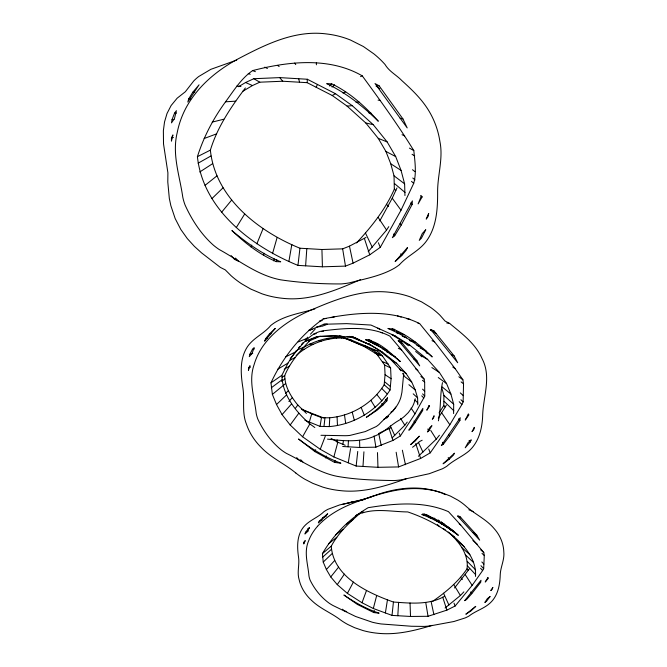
<?xml version="1.0" encoding="UTF-8"?>
<svg xmlns="http://www.w3.org/2000/svg" width="667" height="667" viewBox="0 0 667 667"><rect width="100%" height="100%" fill="white"/><g stroke="black" fill="none" stroke-linecap="round" stroke-linejoin="round"><path stroke-width="1" d="M171.444 137.852L171.444 141.121L172.936 134.926L171.444 137.852L173.42 137.435M403.71 373.553L401.934 392.271L400.925 397.073A45.506 37.352 6.9 0 1 398.858 402.334C394.439 411.456 385.751 417.075 379.098 424.379A32.675 26.547 6.9 0 1 376.18 426.572L365.283 431.574L349.975 435.409A35.201 28.539 7.6 0 1 344.972 435.709L320.969 435.293M356.52 242.946C371.469 226.797 385.426 209.471 394.33 189.161L394.022 175.83L390.762 163.782L385.91 151.426L378.231 138.336L365.774 122.97L347.082 106.103L332.224 95.498L307.195 82.675L282.725 81.232L259.788 82.191L252.46 85.559L242.855 91.246M463.131 401.926L463.54 383.842L462.906 379.815L455.219 368.718L434.601 341.913L419.635 323.595C389.912 308.804 354.711 312.573 323.27 318.868C300.742 334.867 282.541 357.72 270.977 382.85L272.378 394.405L276.513 404.536L282.074 414.616L290.178 424.987L302.585 436.777L320.26 449.291L333.85 456.945L356.153 466.05L377.964 467.317L398.591 466.933L420.627 458.462L430.257 452.835L449.841 424.737L461.889 404.51L463.131 401.926L460.914 399.716M404.952 195.581L404.619 183.85L401.059 170.41L395.698 156.595L387.16 141.938L373.237 124.679L352.268 105.686L335.543 93.739L307.32 79.248L279.706 77.614L253.827 78.706L245.573 82.516L238.511 86.718M307.195 82.675L307.32 79.248M417.759 404.802L417.6 397.891L415.249 389.995L411.681 381.916L405.986 373.378L396.69 363.365L382.725 352.401L371.611 345.514L352.301 336.777L347.065 336.835M483.683 568.701L484.275 555.503L483.792 552.568L460.655 524.937L448.466 511.664C423.312 500.717 394.564 503.46 368.192 507.67C349.525 518.668 333.333 534.817 322.428 553.627L323.228 562.073L326.38 569.51L330.74 576.938L337.26 584.617L347.39 593.388L362.006 602.751L373.32 608.504L392.021 615.399L410.513 616.458L428.039 616.291L446.898 610.122L455.152 606.003L472.161 585.368L482.608 570.585L483.683 568.701L480.957 565.691M304.869 420.252L320.068 426.38L329.29 426.597L329.748 417.775C351.709 415.933 372.428 403.452 384.184 384.801L385.067 374.696L384.601 364.991L376.005 353.043M442.488 382.633C439.77 395.248 441.145 408.237 438.402 420.835M248.574 367.901L248.424 370.36L250.025 365.716L248.574 367.901L250.467 367.133M397.807 615.733L398.624 602.334M362.981 466.441L363.924 451.817M439.053 412.923L443.797 405.561L443.914 395.439L441.879 388.127M348.057 446.798L348.457 440.704M412.139 204.444L412.373 200.884L392.371 237.677L394.706 235.759L401.217 225.062L412.139 204.444L410.814 202.91M305.611 265.825L306.82 248.616M453.602 413.573L453.677 404.227L450.909 394.055L446.565 383.6L439.445 372.511L427.655 359.463L409.73 345.106L395.364 336.06L370.977 325.054L346.69 323.637L323.837 324.262L309.305 330.465M329.29 426.597C353.76 424.562 376.872 410.722 390.062 389.995L391.087 378.739L390.595 367.909L382.533 356.053L377.247 350.85L351.701 340.212L339.553 335.868M432.7 601.317C445.648 592.304 458.071 582.033 467.017 568.876C469.076 554.16 458.562 541.12 448.191 531.999M475.479 576.413C476.872 558.429 462.873 543.672 449.766 533.283M392.021 615.399L393.422 602.034C367.967 592.996 333.325 577.08 331.266 546.156C337.994 533.517 348.357 523.537 359.013 514.215M356.153 466.05L357.745 451.459M342.938 444.464L343.38 440.412M323.97 426.588L324.971 417.775L329.748 417.775M459.897 420.443L460.205 417.742L441.329 445.548L443.463 444.114L449.583 436.01L459.897 420.443L458.596 418.818M297.957 265.383C251.876 246.698 202.993 209.655 197.415 156.678C203.652 136.91 213.323 118.518 225.546 101.809C233.683 90.795 241.146 78.473 252.61 70.594C288.019 61.447 329.206 56.712 362.256 75.863C380.14 100.275 397.982 124.787 413.815 150.6C414.907 161.264 416.65 173.028 413.707 183.375L401.017 210.213L380.282 247.34L369.751 254.811L353.068 263.148L345.481 266.108L322.419 266.817L297.957 265.383L299.942 248.216C258.396 231.349 215.191 197.732 210.38 150.125C217.375 127.047 231.015 107.02 245.381 87.952M320.068 426.38L321.461 417.584L311.747 413.89L301.351 408.871M385.376 612.948L387.452 599.816M348.241 462.815L350.575 448.566M336.827 441.946L337.16 439.953M172.044 119.601L171.494 122.87L174.437 118.634L176.396 110.672L174.546 113.157L172.044 119.601L174.029 119.451M288.928 261.239L291.829 244.456M373.795 612.573L357.379 604.435L343.897 595.014C354.811 602.484 366.55 608.988 379.114 613.19L373.795 612.573L374.295 610.555M276.246 261.622L280.699 261.798C262.815 254.319 246.698 242.971 231.891 230.54C244.931 243.005 259.58 254.569 276.246 261.622L276.738 259.646M334.584 462.414L314.891 451.601L298.541 439.003C311.522 448.808 325.588 457.529 340.87 463.19L334.584 462.414L335.067 460.513M249.908 354.21L249.283 356.653L252.068 353.502L254.152 347.557L252.401 349.4L249.908 354.21L252.751 353.402M373.32 608.504L376.622 595.781M273.62 260.847L274.145 258.871M333.85 456.945L337.827 442.221L331.04 438.352M188.744 98.799L187.811 102.059L199.058 84.817L192.771 92.246L188.744 98.799L190.779 98.983M272.495 253.702L277.088 237.61M309.246 422.269L311.747 413.89M325.754 458.004L326.396 456.028M263.498 255.169L264.149 253.26M305.569 532.233L304.952 534L307.412 531.732L309.363 527.439L305.569 532.233L308.254 530.982M362.006 602.751L366.483 590.553M320.26 449.291L325.288 436.21M265.583 338.769L264.616 341.204L275.288 328.414L269.418 333.909L265.583 338.769L267.534 338.436M256.845 243.814L263.073 228.648M314.891 451.601L315.683 449.708M250.959 246.898L251.767 245.081M342.713 446.49L359.771 447.482L375.888 447.157L392.946 440.428L400.342 435.968L414.991 413.865L424.754 396.081L424.654 382.091L424.079 378.998L401.609 349.992L389.87 336.11C369.818 325.829 346.298 328.047 324.704 330.632C308.696 331.983 300.258 347.974 290.178 358.404M316.158 87.269L317.434 84.434M470.26 441.988L471.252 439.82L468.092 442.605L465.216 447.79L470.26 441.988L469.076 440.403M379.806 220.885L392.238 198.191L396.973 187.969M386.868 400.842L387.535 397.682C382.041 405.661 374.287 411.906 366.308 417.325L377.264 410.097L382.925 405.044L386.868 400.842L385.643 399.441M270.977 382.85L281.883 375.288L287.986 363.09L293.955 353.802M282.216 377.255L284.734 375.504C290.437 361.906 300.2 350.742 310.247 340.17M319.243 521.16L318.351 522.911L327.705 513.757L319.243 521.16L322.053 520.027M347.39 593.388L353.393 582.066M302.585 436.777L309.838 423.929C295.706 411.564 282.299 394.914 281.883 375.288M422.078 196.982L418.134 203.902L421.327 195.981L422.078 196.982L420.602 195.556M438.311 418.059L446.365 405.144M236.293 227.572L244.706 213.949M415.032 422.703L422.686 410.497L422.861 408.396L408.821 430.215L410.455 429.073L415.032 422.703L414.024 421.044M368.192 251.701L386.56 230.065L388.786 226.638M337.26 584.617L344.355 574.129M454.544 587.994L469.326 568.901M428.906 430.707L431.941 425.688L429.556 427.872L427.447 431.966L428.906 430.707L427.755 429.056M290.178 424.987L298.783 413.257M295.381 408.337L297.815 405.036C290.987 396.673 284.742 386.652 284.734 375.504M395.798 407.112L392.68 411.322L390.879 412.173M392.946 440.428L392.129 437.886L404.819 425.221L407.245 422.078M471.777 593.672L480.707 582.258L481.007 580.282L464.649 600.667L466.483 599.616L471.777 593.672L470.727 591.921M330.74 576.938L338.553 567.183M418.392 456.27L436.251 439.161L439.42 435.234M221.661 212.189L231.674 200.05M401.701 255.619L406.195 250.267L407.479 247.565L395.131 261.572L401.701 255.619L400.75 253.802M296.373 350.534L295.039 352.118L285.518 357.003M298.374 348.157L299.716 346.573M301.717 344.189L303.051 342.605M305.052 340.228L307.754 337.152M282.074 414.616L291.579 403.894M288.869 401.484L292.221 397.715M310.48 334.175L315.258 328.964M326.38 569.51L334.692 560.472M445.072 608.004L460.388 595.514L463.882 591.846M317.609 526.196C329.431 513.215 345.748 505.469 362.131 499.917C381.999 492.896 402.868 486.743 424.179 489.078A58.337 37.469 1 0 1 441.296 492.546L450.425 496.09L457.779 500.075A68.926 44.064 1.2 0 1 465.591 505.836C474.445 514.049 486.226 519.076 494.18 528.639C499.891 535.009 503.535 543.255 503.802 551.851C504.677 559.855 500.442 567.1 500.225 574.912C499.933 585.034 497.882 596.056 489.978 603.143C483.817 608.779 475.571 610.88 469.051 616.008A41.171 24.796 0.4 0 1 465.157 617.934L453.935 621.511L430.198 625.904A54.102 32.716 1.1 0 1 424.054 626.421L411.497 626.263L381.099 623.953A63.332 38.553 1.8 0 1 372.253 622.211L355.611 616.483L333.141 605.578A45.94 27.989 2.8 0 1 329.023 603.068C320.969 597.24 314.499 589.111 310.147 580.207A50.033 30.774 2.9 0 1 308.929 575.754C307.971 563.948 303.51 551.826 308.888 540.237A92.413 57.812 1.6 0 1 317.609 526.196M329.531 86.026L331.707 83.859C349.741 92.421 365.099 106.353 378.306 121.236C363.065 106.353 346.04 92.73 326.697 83.658L331.707 83.859M211.923 198.608L223.036 187.802M449.116 459.305L453.285 455.244L454.502 453.193L443.071 463.798L449.116 459.305L448.199 457.537M285.559 393.363L288.419 390.637M276.513 404.536L286.668 394.797M323.228 562.073L331.916 553.768M322.553 557.212L331.349 549.383M332.041 87.052L334.626 84.817M322.428 553.627L331.266 546.156M399.525 264.641C407.462 255.678 418.926 251.134 426.146 241.446C436.918 226.955 437.735 208.104 437.619 190.729C437.81 174.295 443.313 157.954 439.887 141.387C437.986 128.806 433.175 116.708 425.896 106.27C419.201 96.632 410.622 88.553 401.968 80.715C396.406 74.921 389.22 71.569 385.026 64.466A93.739 81.04 10.2 0 0 373.82 53.827L363.373 46.515L350.508 40.053A79.423 69.185 9.8 0 0 326.697 33.967C294.864 29.748 265.424 44.572 238.111 58.879C217.375 70.043 198.416 85.709 186.785 106.47A124.812 104.694 9.9 0 0 177.222 132.575C171.828 154.41 179.698 175.679 182.758 197.023A67.442 54.736 12.7 0 0 185.051 204.969C191.813 219.918 201.067 234.192 213.382 245.164A61.656 49.525 11.6 0 0 219.16 249.491C239.278 260.489 257.72 275.521 280.815 279.857C300.784 282.791 321.11 284.05 341.287 283.925A72.028 58.054 6.1 0 0 349.3 282.883C364.607 278.881 380.69 276.096 394.556 268.117A54.686 43.989 3.9 0 0 399.525 264.641M272.378 394.405L285.618 383.55M205.036 185.351L216.967 175.863M296.123 355.561C309.371 343.797 327.314 336.868 345.114 338.211M328.531 543.772L336.793 537.294M271.319 387.76L282.149 379.706M281.599 381.407L284.934 378.923M335.484 534.926L343.055 529.356M299.942 248.216L321.928 249.5L342.646 248.849L349.458 246.156L365.983 237.435M346.548 524.104L352.985 519.651M355.778 515.558L363.64 511.998M355.811 515.741L358.938 513.698M199.733 171.994L212.331 163.857M379.623 432.916L390.854 427.797M284.2 369.276L289.461 366.108M277.697 369.251L287.986 363.09M198.116 163.198L210.955 155.961M302.868 347.866C315.208 340.437 329.882 336.385 344.322 337.31M332.224 95.498L335.543 93.739M289.42 360.522L294.897 357.679M197.415 156.678L210.38 150.125M393.422 602.034C410.672 603.235 428.873 605.227 444.581 596.265M422.161 440.253L419.843 441.379L413.59 446.531A37.852 26.397 2 0 1 412.523 447.232M305.594 341.346L316.892 336.552L334.759 335.843M308.854 341.137L320.26 336.226M385.634 417.467L388.436 416.133L387.21 417.684L383.517 419.418M360.438 279.656C335.693 290.353 309.621 301.576 282.016 298.241A72.228 57.254 8.8 0 1 261.898 293.772L250.759 289.061L241.471 283.683A86.335 68.959 8.6 0 1 231.107 275.738L225.271 269.877L220.377 267.417L201.592 252.901L194.38 246.356L187.319 238.603L180.774 229.406L175.154 218.518L170.852 205.669L169.318 198.407L167.792 182.016L167.901 172.795L163.515 143.905L163.373 130.657L164.532 121.928L167.017 113.49L171.127 105.519L177.139 98.207L185.343 91.746L193.713 80.99A59.296 50.233 16.7 0 1 198.691 76.538L210.839 69.326L236.752 60.088M360.564 76.622L362.256 75.863M342.98 93.038L345.664 91.854M307.829 528.764L309.58 527.997M297.29 349.967L303.618 347.382M360.305 512.723L362.173 511.973M298.157 341.921L306.395 338.644M368.659 497.874C385.501 490.954 403.843 486.668 422.136 488.411A52.001 33.533 1 0 1 437.344 491.487L440.754 492.696M204.135 138.536L216.508 133.884M359.605 500.717L372.778 496.231M322.611 517.675L326.205 516.325M321.536 326.471L326.255 324.712M406.503 478.656C385.359 486.126 363.248 493.188 340.512 490.637A64.115 43.922 3.6 0 1 322.653 487.06L312.856 483.367L304.752 479.173A76.613 52.801 3.4 0 1 295.798 472.995M341.863 504.494L365.241 498.891M362.131 513.015C376.747 508.237 392.688 511.831 407.754 511.931C424.662 517.659 440.553 525.888 454.477 537.118M305.428 341.087L309.997 339.728M308.821 330.223L312.381 329.223M432.191 625.338C414.674 630.682 396.431 635.176 377.972 633.283A54.285 32.608 2.1 0 1 362.848 630.507L354.611 627.689L347.832 624.504A64.807 39.12 1.9 0 1 340.395 619.843C331.341 612.923 320.21 608.696 311.814 600.608C305.653 595.047 300.909 587.777 299.124 579.615C296.857 572.144 299.716 564.515 298.516 557.045C297.04 546.79 296.74 535.076 303.852 526.688C309.455 520.16 317.909 517.634 323.987 511.639A43.305 27.672 3.1 0 1 327.922 509.313L339.678 504.911L364.724 499.441M348.091 503.043L353.452 501.592M252.401 349.4L254.419 348.899M212.181 122.111L223.787 119.226M314.849 308.938C301.559 312.956 287.335 314.924 275.304 322.244A51.801 38.094 5.9 0 0 270.735 325.521C263.949 333.758 253.627 337.694 247.54 346.582C239.32 358.896 240.754 374.479 242.971 388.369C244.697 400.233 241.737 412.673 246.465 424.212C249.416 432.983 254.619 440.895 261.172 447.399C271.202 457.979 284.876 463.865 295.798 472.995M330.757 317.675L334.634 316.792M321.661 331.591L323.503 331.174M313.415 334.184L316.2 333.65M316.892 336.552L335.793 335.818L341.979 336.176M319.318 321.094L322.311 320.594M376.121 86.268L379.106 85.785L402.951 118.951L407.195 127.914L375.021 83.567L379.106 85.785M356.02 102.343L358.996 101.926M311.231 338.653L315.208 338.102M323.27 318.868L326.046 318.493M269.418 333.909L271.486 333.642M316.416 327.038L320.51 326.588M301.342 349.558L304.119 349.275M347.082 106.103L352.268 105.686M225.546 101.809L235.801 101.151M323.837 324.262L327.28 324.054M174.546 113.157L176.497 113.098M340.453 336.877L349.791 340.212L351.701 340.212M327.505 439.136C343.555 440.829 360.739 442.905 375.846 435.576C384.45 432.033 390.82 424.962 398.674 420.502A47.023 38.578 6.1 0 0 404.385 416.425L408.312 412.581L411.797 407.787A39.528 32.375 5.6 0 0 415.207 398.716M309.613 344.097L313.182 344.23M346.031 338.578L364.09 346.465L366.592 346.598L382.533 356.053M321.461 417.584L324.971 417.775M368.859 112.94L370.935 113.065M334.325 336.093L352.868 337.168L371.611 345.514M378.097 100.15L380.107 100.292M236.91 86.01L240.937 86.51M446.798 323.028L449.658 323.445C461.872 333.633 475.429 343.472 482.008 358.504C491.846 377.047 482.975 396.99 482.641 416.258C482.108 428.948 478.689 442.454 468.809 451.15C461.889 456.845 453.585 460.155 446.898 466.183A48.666 33.533 0.9 0 1 442.363 468.809L429.24 473.712L401.442 479.806A63.99 44.28 2 0 1 394.239 480.557C375.079 480.273 355.703 479.681 336.802 476.271C318.384 472.519 303.001 461.431 286.385 453.368A54.461 37.902 4.8 0 1 281.407 450.025C271.244 441.913 263.365 430.974 257.887 419.243A59.43 41.813 5.2 0 1 256.195 413.207C254.402 397.082 248.382 380.79 254.127 364.591A110.038 79.215 3.1 0 1 263.723 345.114C276.563 327.614 295.823 316.141 315.641 308.112C338.978 298.157 363.924 289.22 389.728 292.279A69.793 51.876 2.2 0 1 410.438 296.957L421.527 301.834L430.482 307.32A82.4 60.889 2.6 0 1 440.012 315.291L445.072 321.052L449.658 323.445M192.771 92.246L194.739 92.538M318.501 340.645L321.127 341.145M406.703 318.668L410.038 319.31M392.104 328.781C407.387 334.584 420.66 345.464 432.233 356.928C418.951 345.414 404.202 335.168 387.902 328.489L394.847 329.406M365.774 122.97L373.237 124.679M364.09 346.465L374.787 352.918L378.548 353.818M417.892 323.17L419.635 323.595M372.628 349.716L377.247 350.85M380.565 332.374L382.499 332.875M400.108 118.184L402.951 118.951M398.541 360.564L400.158 361.422C390.137 352.885 379.44 341.362 365.816 339.77L371.019 342.471M441.221 522.078L453.226 530.799L458.362 535.309C447.24 526.738 435.026 519.301 421.811 514.499L427.597 515.207L444.847 524.662L441.07 521.944M371.135 340.47L368.576 339.72L383.016 348.482L387.744 352.301M404.352 334.726L399.641 333.3L396.265 331.407M397.465 315.933L401.2 317.075M430.265 329.89L434.159 331.09L454.21 356.011L457.704 362.748L430.632 329.406L434.159 331.09M396.748 332.966L398.366 333.483M248.266 73.628L250.225 74.262M368.084 340.503L365.816 339.77C378.397 344.872 389.82 352.668 400.158 361.422M377.364 354.369L381.399 355.678M323.645 417.917L301.634 409.438M398.132 340.754L401.075 341.787L416.883 360.739L419.701 365.891L398.349 340.512L401.075 341.787M375.104 343.322L378.464 344.514M402.259 336.276L406.186 337.677M346.715 611.597L343.955 610.555L342.479 609.188M409.83 340.078L415.791 342.346M371.969 342.838L373.87 343.563M252.61 70.594L255.378 71.669M409.571 340.612L412.364 341.712M351.484 336.41L358.012 338.978M379.706 328.998L377.747 328.206L379.598 329.048M378.231 138.336L387.16 141.938M349.258 336.335L370.46 344.889L369.126 343.747M379.907 346.748L372.811 343.422M337.827 442.221L345.206 445.264M349.791 340.212L366.917 347.34M383.016 348.482L387.319 350.3M460.463 517.142L457.537 515.908L479.665 540.145L476.83 535.242L460.463 517.142L458.754 516.075M395.364 336.06L391.662 334.484L404.452 342.538L409.73 345.106M327.097 338.528L328.814 339.253M468.851 509.771L473.503 511.747M416.875 345.381L418.668 346.148M441.612 492.996L445.473 494.647M382.274 348.758L384.684 349.816M382.7 361.681L388.477 364.215M245.573 82.516L252.46 85.559M420.143 348.057L425.971 350.75M402.034 134.701L404.644 135.901M386.852 351.926L389.578 353.202M423.962 513.748L437.01 520.435L451.2 529.94M426.105 352.76L427.939 353.643M363.874 345.289L366.592 346.598M432.041 340.679L434.601 341.913M390.103 354.21L395.248 356.712M384.601 364.991L390.595 367.909M460.739 517.809L457.946 516.183M398.324 348.266L401.609 349.992M385.91 151.426L395.698 156.595M369.009 344.222L382.725 352.401M451.534 354.569L454.21 356.011M264.824 67.125L267.4 68.526M402.685 343.605L398.849 341.246M358.271 339.436L359.571 340.153M436.118 333.525L430.774 330.123M392.88 329.523L394.572 330.465M409.438 148.116L413.815 150.6M413.607 358.871L416.883 360.739M415.649 351.501L420.452 355.336L427.655 359.463M253.827 78.706L259.788 82.191M437.877 519.868L439.561 520.86M378.923 350.358L391.412 360.155L396.69 363.365M412.056 154.302L414.699 155.936M390.762 163.782L401.059 170.41M374.787 352.918L378.831 355.544M431.857 367.55L439.445 372.511M379.873 88.778L376.563 86.335M403.885 336.126L406.436 337.819M385.067 374.696L391.087 378.739M391.412 360.155L399.75 369.118L405.986 373.378M452.776 367.042L455.219 368.718M352.301 336.777L352.868 337.168M443.247 528.481L445.723 530.24M309.838 423.929L314.832 427.514M415.449 368.684L417.926 370.468M453.226 530.799L447.04 526.346L451.642 530.382L445.239 525.579M438.261 377.53L446.565 383.6M449.158 528.522L457.52 534.692M472.995 532.416L476.83 535.242M441.654 523.337L447.19 527.43M434.009 518.034L435.434 519.101M458.863 376.772L462.906 379.815M437.01 520.435L441.996 524.187M411.681 381.916L404.877 376.772L402.593 373.37M394.022 175.83L404.619 183.85M277.63 65.391L279.148 66.55M459.163 523.795L460.655 524.937M432.474 517.8L436.91 521.235M412.473 169.718L414.891 171.602M420.869 376.496L424.079 378.998M461.105 381.908L463.54 383.842M404.452 342.538L408.454 345.739M442.163 386.943L450.909 394.055M422.478 380.315L424.654 382.091M384.459 381.649L390.378 386.485M426.722 515.057L430.457 518.159M408.896 384.692L415.249 389.995M456.87 540.553L464.157 546.665M394.455 183.55L405.044 192.455M437.369 524.612L439.728 526.622M472.886 540.503L477.497 544.455M412.765 178.006L414.999 179.932M462.098 547.84L469.96 554.777M384.184 384.801L390.062 389.995M480.774 549.875L483.792 552.568M443.914 395.439L453.677 404.227M394.33 189.161L395.831 190.52M411.506 181.366L413.707 183.375M422.736 513.823L424.262 515.216M413.19 393.83L417.6 397.891M460.305 392.896L463.273 395.631M481.999 553.393L484.275 555.503M465.274 554.727L473.462 562.439M422.553 389.153L424.721 391.212M444.064 401.301L453.81 410.739M297.815 405.036L306.436 413.398M414.899 400.042L417.842 402.96M381.582 388.302L387.135 393.889M300.65 459.696L302.818 461.872L299.525 460.497L296.657 457.595M467.275 561.447L475.646 569.901M422.595 393.88L424.754 396.081M443.797 405.561L445.172 406.97M459.188 401.709L461.889 404.51M481.832 561.964L483.892 564.107M421.727 395.831L423.853 398.091M467.317 565.749L475.654 574.679M335.651 337.177L336.46 338.052M420.452 355.336L421.769 356.795M235.518 258.087L238.286 261.147L234.526 259.388L231.115 255.594M467.017 568.876L468.401 570.427M480.59 568.284L482.608 570.585M386.552 204.302L388.444 206.545M279.706 77.614L282.725 81.232M376.905 394.597L381.891 400.892M381.791 403.56L382.925 405.044M460.614 577.28L462.331 579.623M392.238 198.191L401.017 210.213M294.706 63.082L295.748 64.582M441.796 412.965L449.841 424.737M411.105 408.079L414.991 413.865M399.75 369.118L400.884 370.819M378.147 217.425L386.56 230.065M400.125 223.378L401.217 225.062M465.283 574.737L472.161 585.368M430.74 430.44L436.251 439.161M400.534 418.342L404.819 425.221M448.524 434.3L449.583 436.01M370.86 400.325L375.146 407.254M453.777 584.584L460.388 595.514M393.705 233.95L394.706 235.759M442.496 442.296L443.463 444.114M365.416 232.941L372.253 247.207M418.367 442.288L422.961 452.134M390.312 425.896L394.722 435.459M443.538 593.221L448.924 605.044M378.381 242.763L380.282 247.34M428.689 448.991L430.257 452.835M361.172 407.47L364.315 415.182M399.216 433.166L400.342 435.968M453.994 603.11L455.152 606.003M364.415 238.569L369.751 254.811M415.766 443.547L420.627 458.462M389.195 428.806L392.129 437.886M442.73 597.207L446.898 610.122M352.226 412.173L354.335 420.385M298.683 78.739L299.533 82.224M341.246 337.152L341.446 338.027M402.368 450.217L405.461 464.724M431.074 601.367L433.917 614.691M349.458 246.156L353.068 263.148M378.673 433.325L381.224 445.398M425.796 602.826L428.039 616.291M396.156 452.243L398.591 466.933M374.045 435.943L375.888 447.157M342.646 248.849L345.481 266.108M344.489 414.999L345.714 423.52M337.077 416.708L337.46 425.413M316.341 62.923L316.408 64.807M410.047 602.993L410.513 616.458M377.489 452.601L377.964 467.317M359.555 440.328L359.771 447.482M321.928 249.5L322.419 266.817M303.96 542.163L303.752 543.947L305.261 540.578L303.96 542.163M428.656 213.448L428.122 216.442L426.213 219.101L428.656 213.448M434.017 415.933L433.642 417.7L432.316 419.276L434.017 415.933M474.32 427.389L473.77 429.656L471.994 431.657L474.32 427.389M492.788 587.46L492.296 589.119L490.77 590.587L492.788 587.46M425.713 229.848L421.369 238.261L419.268 240.37L422.278 233.533L425.713 229.848M429.031 405.553L426.805 410.213L429.54 406.145L429.031 405.553M468.292 414.099L465.241 420.077L468.934 414.857L468.292 414.099M490.037 596.606L486.485 601.292L484.834 602.468L487.335 598.641L490.037 596.606M419.235 436.235L415.174 441.07L410.555 444.647L419.235 436.235M487.877 577.655L485.217 582.024L488.402 578.214L487.877 577.655M475.688 606.403L471.027 610.905L465.841 614.215L475.688 606.403"/></g></svg>
